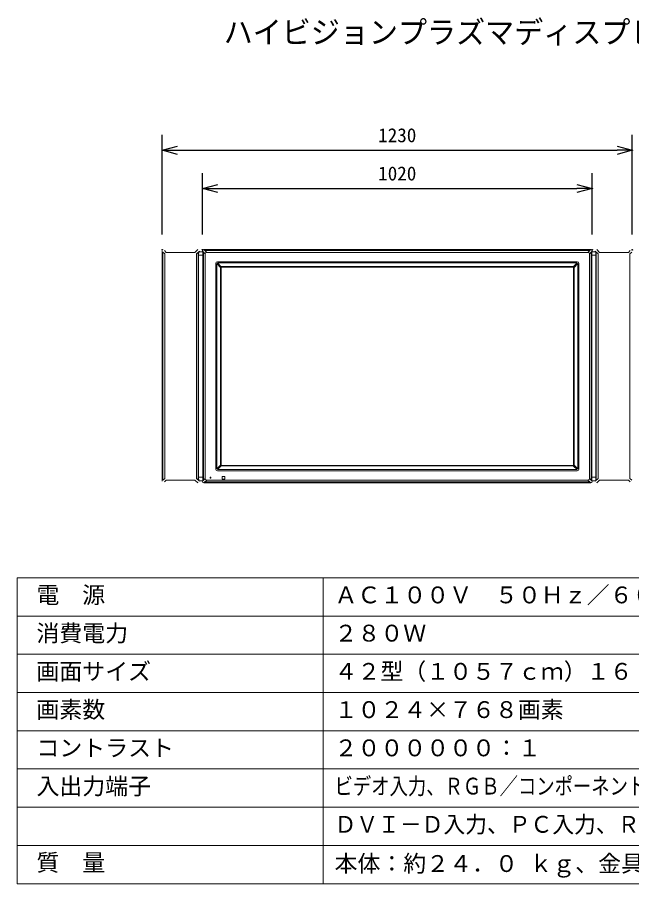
# Model space of a CAD drawing. Units: millimetres, scale not verified. Extents: x -63 to 62, y -56 to 57.
# Drawn here: x -62.5 to 17.9, y -56.5 to 56.8 of the extents above; entities that cross this region are included whole.
import ezdxf
from ezdxf.enums import TextEntityAlignment as Align

# ---------------------------------------------------------------- set-up
doc = ezdxf.new("R2010")
doc.units = ezdxf.units.MM
doc.header["$LTSCALE"] = 0.125
doc.header["$PDMODE"] = 32
doc.header["$PDSIZE"] = 0.0625
for name, color, linetype in [('0-0_0', 7, 'Continuous'), ('0-2_MOJI1', 7, 'Continuous'), ('0-4_DEFPOINTS', 7, 'Continuous'), ('0-6_SUNPO', 7, 'Continuous')]:
    doc.layers.add(name, color=color, linetype=linetype)
doc.layers.add('0-1_WAKU', color=1, linetype='Continuous', lineweight=18)
doc.layers.add('0-5_GAIKEI', color=1, linetype='Continuous', lineweight=18)
doc.styles.add('ＭＳ ゴシック', font='')
doc.styles.get('ＭＳ ゴシック').set_extended_font_data('MS Gothic')

# ---------------------------------------------------------------- blocks, each defined once
blk = doc.blocks.new('_OPEN30')
at = {"layer": '0-0_0'}
blk.add_line((0, 0), (-1, 0), dxfattribs=at)
blk.add_lwpolyline([(-1, 0.26795), (0, 0), (-1, -0.26795)], dxfattribs=at)
blk = doc.blocks.new('D6')
at = {"layer": '0-4_DEFPOINTS'}
for p in [(19.9601, 46.9264), (-41.5303, 33.9154), (19.9601, 33.9027)]:
    blk.add_point(p, dxfattribs=at)
at = {"layer": '0-6_SUNPO'}
for p, q in [((-41.5303, 35.9154), (-41.5303, 48.9264)), ((19.9601, 35.9027), (19.9601, 48.9264)), ((-39.5303, 46.9264), (17.9601, 46.9264))]:
    blk.add_line(p, q, dxfattribs=at)
at = {"layer": '0-6_SUNPO', "xscale": 2, "yscale": 2, "rotation": 180}
blk.add_blockref('_OPEN30', (-41.5303, 46.9264), dxfattribs=at)
at = {"layer": '0-6_SUNPO', "xscale": 2, "yscale": 2}
blk.add_blockref('_OPEN30', (19.9601, 46.9264), dxfattribs=at)
at = {"layer": '0-6_SUNPO', "style": 'ＭＳ ゴシック'}
blk.add_text('1230', height=1.833, dxfattribs=at).set_placement((-13.2851, 47.4264), align=Align.BOTTOM_LEFT)
blk = doc.blocks.new('D5')
at = {"layer": '0-4_DEFPOINTS'}
for p in [(14.7149, 41.9264), (-36.2851, 33.9264), (14.7149, 33.9264)]:
    blk.add_point(p, dxfattribs=at)
at = {"layer": '0-6_SUNPO'}
for p, q in [((-36.2851, 35.9264), (-36.2851, 43.9264)), ((14.7149, 35.9264), (14.7149, 43.9264)), ((-34.2851, 41.9264), (12.7149, 41.9264))]:
    blk.add_line(p, q, dxfattribs=at)
at = {"layer": '0-6_SUNPO', "xscale": 2, "yscale": 2, "rotation": 180}
blk.add_blockref('_OPEN30', (-36.2851, 41.9264), dxfattribs=at)
at = {"layer": '0-6_SUNPO', "xscale": 2, "yscale": 2}
blk.add_blockref('_OPEN30', (14.7149, 41.9264), dxfattribs=at)
at = {"layer": '0-6_SUNPO', "style": 'ＭＳ ゴシック'}
blk.add_text('1020', height=1.833, dxfattribs=at).set_placement((-13.2851, 42.4264), align=Align.BOTTOM_LEFT)

msp = doc.modelspace()

# ---------------------------------------------------------------- linework, layer by layer
at = {"layer": '0-1_WAKU', "color": 4}
for p, q in [((-62.5069, -16.4927), (62.4931, -16.4927)), ((-62.5069, -16.4927), (-62.5069, -56.4927)), ((-22.5069, -16.4927), (-22.5069, -56.4927)), ((62.4931, -56.4927), (-62.5069, -56.4927))]:
    msp.add_line(p, q, dxfattribs=at)
at = {"layer": '0-1_WAKU'}
for p, q in [((-62.5069, -21.4927), (62.4931, -21.4927)), ((-62.5069, -26.4927), (62.4931, -26.4927)), ((-62.5069, -31.4927), (62.4931, -31.4927)), ((-62.5069, -36.4927), (62.4931, -36.4927)), ((-62.5069, -41.4927), (62.4931, -41.4927)), ((-62.5069, -46.4927), (62.4931, -46.4927)), ((-62.5069, -51.4927), (62.4931, -51.4927))]:
    msp.add_line(p, q, dxfattribs=at)
at = {"layer": '0-5_GAIKEI', "color": 7}
for p, q in [((-43.5362, 26.2109), (-43.5363, 26.2109)), ((-43.5362, 26.2109), (-43.5362, -3.8699)), ((-38.8437, 26.4121), (-38.8437, 26.4122)), ((-38.7717, 26.1455), (-38.785, 25.6877)), ((-38.2347, 26.1455), (-38.7717, 26.1455)), ((-38.6911, 26.1455), (-38.6911, 26.218)), ((-38.291, 26.2208), (-38.291, 26.1455)), ((-38.2347, 26.1455), (-38.2216, 25.6955)), ((12.5093, 26.4205), (-38.0913, 26.4205)), ((12.6527, 26.1455), (12.6396, 25.6955)), ((12.6527, 26.1455), (13.1897, 26.1455)), ((12.709, 26.2208), (12.709, 26.1455)), ((13.1091, 26.1455), (13.1091, 26.218)), ((13.1897, 26.1455), (13.203, 25.6877)), ((13.2617, 26.4121), (13.2617, 26.4122)), ((-38.785, 25.6877), (-38.785, -3.3467)), ((-38.2216, -3.3545), (-38.2216, 25.6955)), ((12.6396, -3.3545), (12.6396, 25.6955)), ((13.203, 25.6877), (13.203, -3.3467)), ((-38.7717, -3.8045), (-38.785, -3.3467)), ((-38.2216, -3.3545), (-38.2347, -3.8045)), ((12.6396, -3.3545), (12.6527, -3.8045)), ((13.1897, -3.8045), (13.203, -3.3467)), ((-38.8437, -4.0711), (-38.8437, -4.0712)), ((-38.2347, -3.8045), (-38.7717, -3.8045)), ((-38.6911, -3.877), (-38.6911, -3.8045)), ((-38.291, -3.8045), (-38.291, -3.8798)), ((12.5093, -4.0795), (-38.0913, -4.0795)), ((12.6527, -3.8045), (13.1897, -3.8045)), ((12.709, -3.8045), (12.709, -3.8798)), ((13.1091, -3.877), (13.1091, -3.8045)), ((13.2617, -4.0711), (13.2617, -4.0712))]:
    msp.add_line(p, q, dxfattribs=at)
at = {"layer": '0-5_GAIKEI'}
for p, q in [((-43.4539, 26.0824), (-43.4539, -3.7413)), ((-43.4538, 26.0824), (-43.2202, 25.8478)), ((-43.0202, 26.0477), (-43.2565, 26.2833)), ((-38.8907, 26.4178), (-39.2611, 26.0477)), ((-39.0611, 25.8477), (-38.6911, 26.2181)), ((-38.8274, 26.0815), (-38.8274, -3.7405)), ((-38.6911, 26.218), (-38.691, 26.218)), ((-38.291, 26.2208), (-38.1556, 26.0854)), ((-38.1556, 26.0874), (-37.9288, 25.8606)), ((-38.1556, -3.7463), (-38.1556, 26.0874)), ((-37.9559, 26.2851), (-38.0913, 26.4205)), ((-37.731, 26.0583), (-37.9579, 26.2851)), ((12.3759, 26.2851), (-37.9579, 26.2851)), ((-37.731, 26.0583), (12.149, 26.0583)), ((12.149, 26.0583), (12.3759, 26.2851)), ((12.3739, 26.2851), (12.5093, 26.4205)), ((12.709, 26.2208), (12.5736, 26.0854)), ((13.1091, 26.218), (13.109, 26.218)), ((13.4791, 25.8477), (13.1091, 26.2181)), ((13.2454, 26.0815), (13.2454, -3.7405)), ((13.3087, 26.4178), (13.6791, 26.0477)), ((17.4382, 26.0477), (17.6745, 26.2833)), ((17.8718, 26.0824), (17.6382, 25.8478)), ((-43.2202, 25.8477), (-43.2202, -3.5067)), ((-39.2611, 26.0477), (-43.0202, 26.0477)), ((-39.0611, 25.8477), (-39.0611, -3.5067)), ((-38.2216, 25.6877), (-38.785, 25.6877)), ((12.3468, 25.8606), (12.3468, -3.5195)), ((12.6396, 25.6877), (13.203, 25.6877)), ((13.4791, 25.8477), (13.4791, -3.5067)), ((13.6791, 26.0477), (17.4382, 26.0477)), ((17.6382, 25.8477), (17.6382, -3.5067)), ((-36.555, 24.6148), (-36.555, -2.2738)), ((-36.3964, 24.6079), (-36.3962, 24.5895)), ((-36.3962, 24.5895), (-36.3962, -2.2484)), ((-35.9085, 24.0995), (-36.3962, 24.5895)), ((-36.3303, 24.8395), (10.7483, 24.8395)), ((-36.3056, 24.6807), (-36.3233, 24.6809)), ((-36.3056, 24.6807), (10.7236, 24.6807)), ((-36.3056, 24.6807), (-35.8176, 24.1905)), ((-35.9158, -1.7125), (-35.9158, 24.0535)), ((-35.856, 24.0388), (-35.856, -1.6977)), ((10.1895, 24.1978), (-35.7715, 24.1978)), ((10.1747, 24.138), (-35.7568, 24.138)), ((10.7236, 24.6807), (10.2356, 24.1905)), ((10.274, 24.0388), (10.274, -1.6977)), ((10.3265, 24.0995), (10.8142, 24.5895)), ((10.3338, -1.7125), (10.3338, 24.0535)), ((10.7236, 24.6807), (10.7413, 24.6809)), ((10.8144, 24.6079), (10.8142, 24.5895)), ((10.8142, 24.5895), (10.8142, -2.2484)), ((10.973, 24.6148), (10.973, -2.2738)), ((-36.3962, -2.2484), (-36.3964, -2.2668)), ((-36.3962, -2.2484), (-35.9085, -1.7585)), ((-35.8176, -1.8494), (-36.3056, -2.3397)), ((-35.7715, -1.8568), (10.1895, -1.8568)), ((10.1747, -1.797), (-35.7568, -1.797)), ((10.2356, -1.8494), (10.7236, -2.3397)), ((10.8142, -2.2484), (10.3265, -1.7585)), ((10.8142, -2.2484), (10.8144, -2.2668)), ((-38.785, -3.3467), (-38.2232, -3.3467)), ((-37.2973, -3.4607), (-37.2973, -3.3482)), ((-37.2973, -3.3482), (-37.1848, -3.3482)), ((-37.1848, -3.4607), (-37.1848, -3.3482)), ((10.7483, -2.4984), (-36.3303, -2.4984)), ((-36.3233, -2.3399), (-36.3056, -2.3397)), ((10.7236, -2.3397), (-36.3056, -2.3397)), ((-35.701, -3.5546), (-35.701, -3.2544)), ((-35.6761, -3.2295), (-35.3759, -3.2295)), ((-35.351, -3.5546), (-35.351, -3.2544)), ((10.7413, -2.3399), (10.7236, -2.3397)), ((13.203, -3.3467), (12.6412, -3.3467)), ((-43.5362, -3.8699), (-43.5363, -3.8699)), ((-43.4538, -3.7413), (-43.2202, -3.5067)), ((-43.0202, -3.7067), (-43.2565, -3.9423)), ((-39.2611, -3.7067), (-43.0202, -3.7067)), ((-38.8907, -4.0767), (-39.2611, -3.7067)), ((-38.6911, -3.8771), (-39.0611, -3.5067)), ((-38.6911, -3.877), (-38.691, -3.877)), ((-38.691, -3.877), (-38.691, -3.877)), ((-38.1556, -3.7444), (-38.291, -3.8798)), ((-38.2347, -3.8045), (-38.2531, -3.8045)), ((-38.0913, -4.0795), (-37.9559, -3.9441)), ((-37.9579, -3.9441), (-37.731, -3.7173)), ((-37.9579, -3.9441), (12.3759, -3.9441)), ((12.149, -3.7173), (-37.731, -3.7173)), ((-37.2973, -3.4607), (-37.1848, -3.4607)), ((-35.6761, -3.5795), (-35.3759, -3.5795)), ((12.3759, -3.9441), (12.149, -3.7173)), ((12.3468, -3.5195), (12.5736, -3.7463)), ((12.5093, -4.0795), (12.3739, -3.9441)), ((12.5736, -3.7444), (12.709, -3.8798)), ((12.6527, -3.8045), (12.6711, -3.8045)), ((13.109, -3.877), (13.109, -3.877)), ((13.1091, -3.877), (13.109, -3.877)), ((13.1091, -3.8771), (13.4791, -3.5067)), ((13.3087, -4.0767), (13.6791, -3.7067)), ((13.6791, -3.7067), (17.4382, -3.7067)), ((17.4382, -3.7067), (17.6745, -3.9423)), ((17.8718, -3.7413), (17.6382, -3.5067))]:
    msp.add_line(p, q, dxfattribs=at)
for points in [[(12.5736, -3.7463), (12.5736, 26.0874), (12.3468, 25.8606)], [(-37.9288, 25.8606), (-37.9288, -3.5195), (-38.1556, -3.7463)]]:
    msp.add_lwpolyline(points, dxfattribs=at)
at = {"layer": '0-5_GAIKEI', "color": 7}
for centre, major_axis in [((-38.0907, 26.2202), (0.1418, -0.1418)), ((12.5087, 26.2202), (-0.1418, -0.1418)), ((-38.0907, -3.8792), (0.1418, 0.1418)), ((12.5087, -3.8792), (-0.1418, 0.1418))]:
    msp.add_ellipse(centre, major_axis=major_axis, ratio=0.997265, start_param=2.35756402, end_param=3.92562129, dxfattribs=at)
at = {"layer": '0-5_GAIKEI'}
for centre, major_axis, ratio, start_param, end_param in [((-37.3695, 25.499), (0.5022, -0.5022), 0.49281, 2.73062865, 3.55255666), ((11.7875, 25.499), (-0.5022, -0.5022), 0.49281, 2.73062865, 3.55255666), ((-36.3297, 24.6142), (-0.1595, 0.1595), 0.997265, 5.49915667, 7.06721394), ((-35.763, 24.0495), (-0.1285, 0.0852), 0.971946, 0.26177728, 0.57260979), ((-35.7553, 24.0373), (-0.0718, 0.0718), 0.985257, 5.50521349, 7.06115713), ((-35.7675, 24.045), (-0.0853, 0.1284), 0.972012, 5.71009044, 6.02162232), ((10.1732, 24.0373), (-0.0718, -0.0718), 0.985257, 2.36362083, 3.91956448), ((10.1855, 24.045), (-0.0853, -0.1284), 0.972012, 3.40315564, 3.71468752), ((10.181, 24.0495), (-0.1285, -0.0852), 0.971946, 2.56898286, 2.87981537), ((10.7476, 24.6142), (-0.1595, -0.1595), 0.997265, 2.35756402, 3.92562129), ((-35.763, -1.7085), (-0.1285, -0.0852), 0.971946, 5.71057552, 6.02140803), ((-35.7553, -1.6962), (-0.0718, -0.0718), 0.985257, 5.50521349, 7.06115713), ((-35.7675, -1.704), (-0.0853, -0.1284), 0.972012, 0.26156299, 0.57309487), ((10.1732, -1.6962), (-0.0718, 0.0718), 0.985257, 2.36362083, 3.91956448), ((10.1855, -1.704), (-0.0853, 0.1284), 0.972012, 2.56849779, 2.88002967), ((10.181, -1.7085), (-0.1285, 0.0852), 0.971946, 3.40336994, 3.71420244), ((-36.3297, -2.2731), (-0.1595, -0.1595), 0.997265, 5.49915667, 7.06721394), ((-35.6759, -3.2546), (-0.0178, 0.0178), 0.992433, 5.50158524, 7.06478537), ((-35.3761, -3.2546), (-0.0178, -0.0178), 0.992433, 2.35999259, 3.92319272), ((10.7476, -2.2731), (-0.1595, 0.1595), 0.997265, 2.35756402, 3.92562129), ((-37.3695, -3.158), (0.5022, 0.5022), 0.49281, 2.73062865, 3.55255666), ((-35.6759, -3.5544), (-0.0178, -0.0178), 0.992433, 5.50158524, 7.06478537), ((-35.3761, -3.5544), (-0.0178, 0.0178), 0.992433, 2.35999259, 3.92319272), ((11.7875, -3.158), (-0.5022, 0.5022), 0.49281, 2.73062865, 3.55255666)]:
    msp.add_ellipse(centre, major_axis=major_axis, ratio=ratio, start_param=start_param, end_param=end_param, dxfattribs=at)

# ---------------------------------------------------------------- block references
at = {"layer": '0-6_SUNPO'}
for name in ['D6', 'D5']:
    msp.add_blockref(name, (-2.0059, -7.5138), dxfattribs=at)

# ---------------------------------------------------------------- texts
at = {"layer": '0-2_MOJI1', "style": 'ＭＳ ゴシック'}
for s, height, width, p in [('ハイビジョンプラズマディスプレイスピーカ付', 2.933, 0.95, (-35.5069, 52.5073)), ('ビデオ入力、ＲＧＢ／コンポーネントビデオ入力、ＨＤＭＩ入力', 2.199, 0.8, (-21.0069, -45.4927)), ('ＤＶＩ－Ｄ入力、ＰＣ入力、ＲＳ２３２Ｃ、音声入力', 2.199, 0.95, (-21.0069, -50.4927))]:
    msp.add_text(s, height=height, dxfattribs=dict(at, width=width)).set_placement(p, align=Align.BOTTOM_LEFT)
for s, p in [('電  源', (-60.0069, -20.4927)), ('ＡＣ１００Ｖ\u3000５０Ｈｚ／６０Ｈｚ', (-21.0069, -20.4927)), ('消費電力', (-60.0069, -25.4927)), ('２８０Ｗ', (-21.0069, -25.4927)), ('画面サイズ', (-60.0069, -30.4927)), ('４２型（１０５７ｃｍ）１６：９', (-21.0069, -30.4927)), ('画素数', (-60.0069, -35.4927)), ('１０２４×７６８画素', (-21.0069, -35.4927)), ('コントラスト', (-60.0069, -40.4927)), ('２００００００：１', (-21.0069, -40.4927)), ('入出力端子', (-60.0069, -45.4927)), ('質\u3000量', (-60.0069, -55.4927)), ('本体：約２４．０ ｋｇ、金具：２ ｋｇ', (-21.0069, -55.6185))]:
    msp.add_text(s, height=2.199, dxfattribs=at).set_placement(p, align=Align.BOTTOM_LEFT)

doc.saveas('drawing.dxf')
